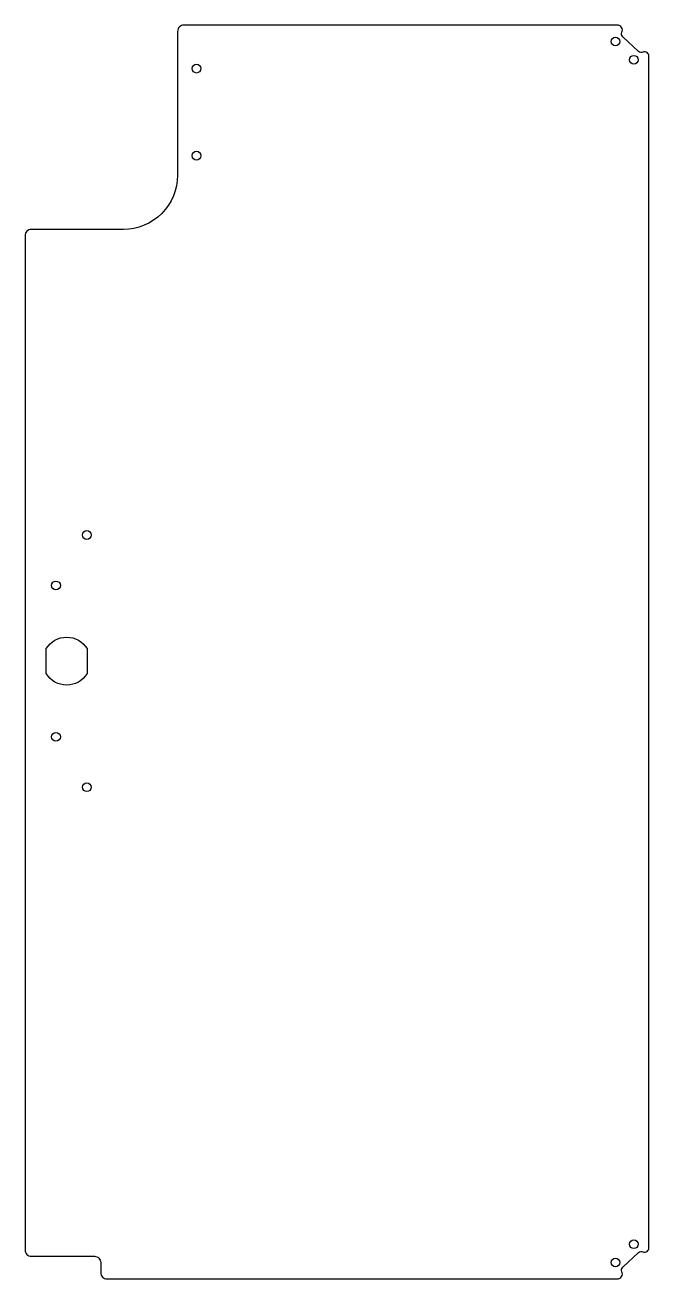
# Model space of a CAD drawing. Header units: millimetres. Extents: x 1 to 249, y 22 to 518.
import ezdxf

# ---------------------------------------------------------------- set-up
doc = ezdxf.new("R2010")
doc.units = ezdxf.units.MM
doc.layers.get('0').update_dxf_attribs({"linetype": 'CONTINUOUS'})

msp = doc.modelspace()

# ---------------------------------------------------------------- linework, layer by layer
for points in [[(64, 518.5, 0.414214), (61.5, 516), (61.5, 459, -0.414214), (40, 437.5), (3.5, 437.5, 0.414214), (1, 435), (1, 33, 0.414214), (3.5, 30.5), (28.5, 30.5, -0.414214), (31, 28), (31, 24, 0.414214), (33.5, 21.5), (235.95, 21.5, 0.546488), (237.77, 24.33, -0.325222), (238.15, 26.18), (244.42, 31.94, -0.288969), (246.1, 32.24, 0.531201), (248.5, 33.87), (248.5, 506.13, 0.531201), (246.1, 507.76, -0.288969), (244.42, 508.06), (238.15, 513.82, -0.325222), (237.77, 515.67, 0.546488), (235.95, 518.5)], [(9.4, 261.42), (9.4, 271.35, -0.560016), (25.6, 271.35), (25.6, 261.42, -0.560016)]]:
    msp.add_lwpolyline(points, format="xyb", close=True)
for centre in [(235.25, 512), (69, 501.25), (242.5, 504.75), (69, 466.75), (25.5, 316.39), (13.25, 296.39), (13.25, 236.39), (25.5, 216.39), (242.5, 35.25), (235.25, 28)]:
    msp.add_circle(centre, 1.75)

doc.saveas('drawing.dxf')
